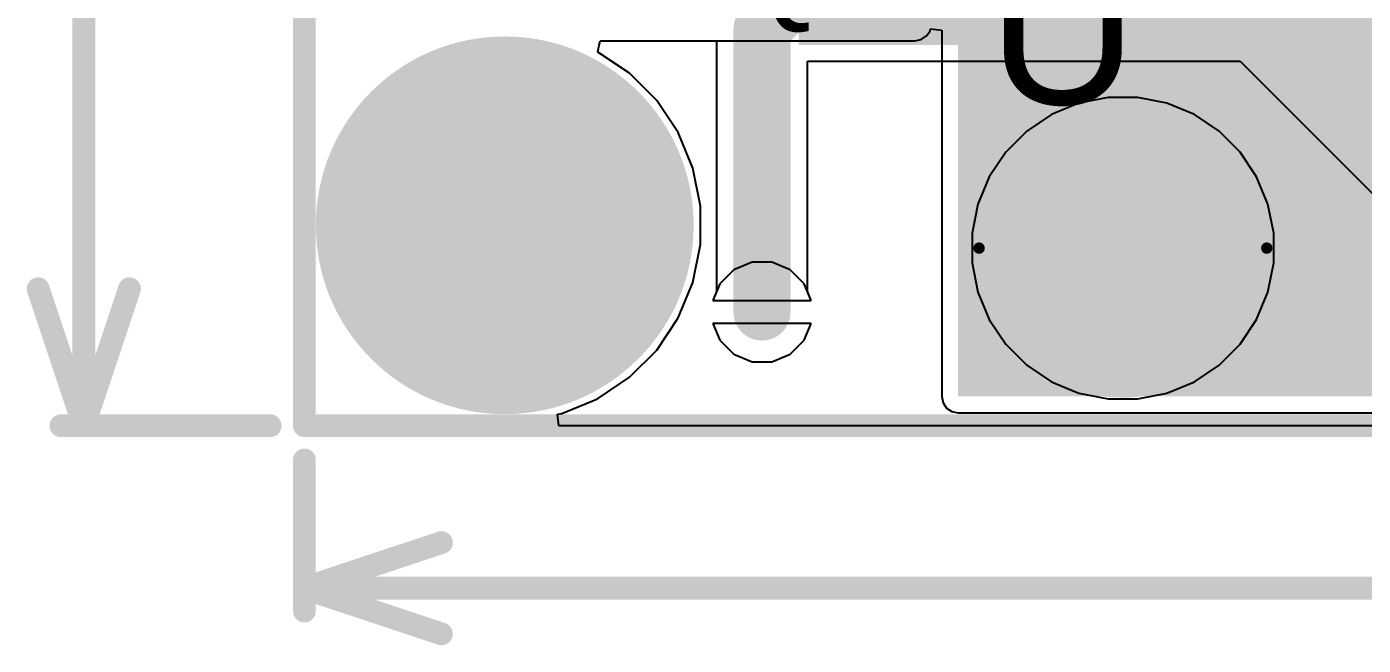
# Model space of a CAD drawing. Header units: millimetres. Extents: x -0.91 to 0.79, y -0.9 to 0.79.
# Drawn here: x -0.909 to -0.324, y -0.885 to -0.614 of the extents above; entities that cross this region are included whole.
import ezdxf

# ---------------------------------------------------------------- set-up
doc = ezdxf.new("R2010")
doc.units = ezdxf.units.MM
doc.header["$MEASUREMENT"] = 0
for name, color, linetype in [('BottomLayer', 5, 'Continuous'), ('BottomOverlay', 54, 'Continuous'), ('BottomPaste', 16, 'Continuous'), ('BottomSolder', 6, 'Continuous'), ('Mechanical1', 6, 'Continuous'), ('Mechanical2', 216, 'Continuous'), ('MultiLayer', 9, 'Continuous'), ('PadHoleLayer', 156, 'Continuous'), ('TopLayer', 1, 'Continuous'), ('TopOverlay', 2, 'Continuous'), ('TopSolder', 216, 'Continuous'), ('ViaHoleLayer', 16, 'Continuous')]:
    doc.layers.add(name, color=color, linetype=linetype)
doc.styles.add('Arial', font='', dxfattribs={"height": 0.2})
doc.styles.get('Arial').set_extended_font_data('Arial')

# ---------------------------------------------------------------- blocks, each defined once
blk = doc.blocks.new('RES_2512_B_20')
at = {"layer": 'BottomLayer'}
for points in [[(-0.15945, 0.06693), (-0.09646, 0.06693), (-0.09646, -0.06693), (-0.15945, -0.06693)], [(0.09646, 0.06693), (0.15945, 0.06693), (0.15945, -0.06693), (0.09646, -0.06693)]]:
    blk.add_hatch(color=5, dxfattribs=at).paths.add_polyline_path(points)
at = {"layer": 'BottomPaste'}
for points in [[(-0.15945, 0.06693), (-0.09646, 0.06693), (-0.09646, -0.06693), (-0.15945, -0.06693)], [(0.09646, 0.06693), (0.15945, 0.06693), (0.15945, -0.06693), (0.09646, -0.06693)]]:
    blk.add_hatch(color=16, dxfattribs=at).paths.add_polyline_path(points)
at = {"layer": 'BottomSolder'}
for points in [[(-0.16345, 0.07093), (-0.09246, 0.07093), (-0.09246, -0.07093), (-0.16345, -0.07093)], [(0.09246, 0.07093), (0.16345, 0.07093), (0.16345, -0.07093), (0.09246, -0.07093)]]:
    blk.add_hatch(color=6, dxfattribs=at).paths.add_polyline_path(points)
at = {"layer": 'BottomOverlay', "const_width": 0.01}
for points in [[(0.16679, 0.073), (-0.167, 0.073)], [(-0.167, -0.073), (-0.167, 0.073)], [(0.16679, -0.073), (0.16679, 0.073)], [(0.16679, -0.073), (-0.167, -0.073)]]:
    blk.add_lwpolyline(points, dxfattribs=at)
at = {"layer": 'BottomOverlay', "const_width": 0.005}
for points in [[(-0.1695, 0.073, 1), (-0.1645, 0.073, 1)], [(-0.1695, 0.073, 1), (-0.1645, 0.073, 1)], [(0.16429, 0.073, 1), (0.16929, 0.073, 1)], [(0.16429, 0.073, 1), (0.16929, 0.073, 1)], [(-0.1695, -0.073, 1), (-0.1645, -0.073, 1)], [(-0.1695, -0.073, 1), (-0.1645, -0.073, 1)], [(0.16429, -0.073, 1), (0.16929, -0.073, 1)], [(0.16429, -0.073, 1), (0.16929, -0.073, 1)]]:
    blk.add_lwpolyline(points, format="xyb", close=True, dxfattribs=at)
blk = doc.blocks.new('T_______H____P____H____P_______54')
at = {"layer": 'BottomLayer'}
h = blk.add_hatch(color=5, dxfattribs=at)
edge = h.paths.add_edge_path()
edge.add_arc((0, 0), 0.05906, 0, 360)
at = {"layer": 'BottomSolder'}
h = blk.add_hatch(color=6, dxfattribs=at)
edge = h.paths.add_edge_path()
edge.add_arc((0, 0), 0.06306, 0, 360)
at = {"layer": 'MultiLayer'}
h = blk.add_hatch(color=9, dxfattribs=at)
edge = h.paths.add_edge_path()
edge.add_arc((0, 0), 0.05906, 0, 360)
at = {"layer": 'PadHoleLayer'}
h = blk.add_hatch(color=156, dxfattribs=at)
edge = h.paths.add_edge_path()
edge.add_arc((0, 0), 0.02953, 0, 360)
at = {"layer": 'TopLayer'}
h = blk.add_hatch(color=1, dxfattribs=at)
edge = h.paths.add_edge_path()
edge.add_arc((0, 0), 0.05906, 0, 360)
at = {"layer": 'TopSolder'}
h = blk.add_hatch(color=216, dxfattribs=at)
edge = h.paths.add_edge_path()
edge.add_arc((0, 0), 0.06306, 0, 360)
at = {"layer": 'TopOverlay'}
for points, const_width in [([(0.063, 0, 1), (-0.063, 0, 1)], 0.005), ([(-0.06425, 0, 1), (-0.06175, 0, 1)], 0.0025), ([(0.06175, 0, 1), (0.06425, 0, 1)], 0.0025)]:
    blk.add_lwpolyline(points, format="xyb", close=True, dxfattribs=dict(at, const_width=const_width))

msp = doc.modelspace()

# ---------------------------------------------------------------- hatches: boundary and pattern name
at = {"layer": 'BottomLayer'}
msp.add_hatch(color=5, dxfattribs=at).paths.add_polyline_path([(-0.57092, -0.622), (-0.307, -0.622), (-0.307, -0.532), (-0.57092, -0.532)])
h = msp.add_hatch(color=5, dxfattribs=at)
edge = h.paths.add_edge_path()
edge.add_arc((-0.69966, -0.701), 0.07874, 0, 360)
h = msp.add_hatch(color=5, dxfattribs=at)
edge = h.paths.add_edge_path()
edge.add_arc((-0.587, -0.739), 0.01181, 0, 360)
at = {"layer": 'BottomSolder'}
h = msp.add_hatch(color=6, dxfattribs=at)
edge = h.paths.add_edge_path()
edge.add_arc((-0.69966, -0.701), 0.08274, 0, 360)
at = {"layer": 'MultiLayer'}
h = msp.add_hatch(color=9, dxfattribs=at)
edge = h.paths.add_edge_path()
edge.add_arc((-0.69966, -0.701), 0.07874, 0, 360)
at = {"layer": 'PadHoleLayer'}
h = msp.add_hatch(color=156, dxfattribs=at)
edge = h.paths.add_edge_path()
edge.add_arc((-0.69966, -0.701), 0.06102, 0, 360)
at = {"layer": 'TopLayer'}
msp.add_hatch(color=1, dxfattribs=at).paths.add_polyline_path([(-0.50112, -0.776), (-0.29312, -0.776), (-0.29312, -0.371), (-0.50112, -0.371)])
h = msp.add_hatch(color=1, dxfattribs=at)
edge = h.paths.add_edge_path()
edge.add_arc((-0.69966, -0.701), 0.07874, 0, 360)
h = msp.add_hatch(color=1, dxfattribs=at)
edge = h.paths.add_edge_path()
edge.add_arc((-0.587, -0.739), 0.01181, 0, 360)
at = {"layer": 'TopSolder'}
h = msp.add_hatch(color=216, dxfattribs=at)
edge = h.paths.add_edge_path()
edge.add_arc((-0.69966, -0.701), 0.08274, 0, 360)
at = {"layer": 'ViaHoleLayer'}
h = msp.add_hatch(color=16, dxfattribs=at)
edge = h.paths.add_edge_path()
edge.add_arc((-0.587, -0.739), 0.00591, 0, 360)

# ---------------------------------------------------------------- linework, layer by layer
at = {"layer": 'BottomLayer'}
for p, q in [((-0.65894, -0.62478), (-0.65793, -0.62014)), ((-0.65793, -0.62014), (-0.60688, -0.62014)), ((-0.60688, -0.62014), (-0.60688, -0.73)), ((-0.65887, -0.62514), (-0.65894, -0.62478)), ((-0.64501, -0.6344), (-0.65887, -0.62514)), ((-0.56712, -0.73), (-0.56712, -0.62914)), ((-0.56712, -0.62914), (-0.37759, -0.62914)), ((-0.37759, -0.62914), (-0.28212, -0.7246)), ((-0.63306, -0.64634), (-0.64501, -0.6344)), ((-0.62368, -0.66039), (-0.63306, -0.64634)), ((-0.44819, -0.64748), (-0.46021, -0.65246)), ((-0.43543, -0.64494), (-0.44819, -0.64748)), ((-0.42242, -0.64494), (-0.43543, -0.64494)), ((-0.40965, -0.64748), (-0.42242, -0.64494)), ((-0.39763, -0.65246), (-0.40965, -0.64748)), ((-0.46021, -0.65246), (-0.47103, -0.65969)), ((-0.38681, -0.65969), (-0.39763, -0.65246)), ((-0.61722, -0.67599), (-0.62368, -0.66039)), ((-0.47103, -0.65969), (-0.48023, -0.66889)), ((-0.37761, -0.66889), (-0.38681, -0.65969)), ((-0.48023, -0.66889), (-0.48746, -0.67971)), ((-0.37038, -0.67971), (-0.37761, -0.66889)), ((-0.61392, -0.69256), (-0.61722, -0.67599)), ((-0.48746, -0.67971), (-0.49244, -0.69173)), ((-0.3654, -0.69173), (-0.37038, -0.67971)), ((-0.61392, -0.70944), (-0.61392, -0.69256)), ((-0.49244, -0.69173), (-0.49498, -0.70449)), ((-0.36287, -0.70449), (-0.3654, -0.69173)), ((-0.49498, -0.70449), (-0.49498, -0.71751)), ((-0.36287, -0.71751), (-0.36287, -0.70449)), ((-0.61722, -0.72601), (-0.61392, -0.70944)), ((-0.49498, -0.71751), (-0.49244, -0.73027)), ((-0.3654, -0.73027), (-0.36287, -0.71751)), ((-0.62368, -0.74161), (-0.61722, -0.72601)), ((-0.60688, -0.73), (-0.60854, -0.734)), ((-0.56546, -0.734), (-0.56712, -0.73)), ((-0.49244, -0.73027), (-0.48746, -0.74229)), ((-0.37038, -0.74229), (-0.3654, -0.73027)), ((-0.60854, -0.734), (-0.56546, -0.734)), ((-0.63306, -0.75566), (-0.62368, -0.74161)), ((-0.48746, -0.74229), (-0.48023, -0.75311)), ((-0.37761, -0.75311), (-0.37038, -0.74229)), ((-0.56546, -0.744), (-0.60854, -0.744)), ((-0.60854, -0.744), (-0.60549, -0.75135)), ((-0.56851, -0.75135), (-0.56546, -0.744)), ((-0.60549, -0.75135), (-0.59935, -0.75749)), ((-0.57465, -0.75749), (-0.56851, -0.75135)), ((-0.48023, -0.75311), (-0.47103, -0.76231)), ((-0.38681, -0.76231), (-0.37761, -0.75311)), ((-0.64501, -0.7676), (-0.63306, -0.75566)), ((-0.59935, -0.75749), (-0.59134, -0.76081)), ((-0.59134, -0.76081), (-0.58266, -0.76081)), ((-0.58266, -0.76081), (-0.57465, -0.75749)), ((-0.47103, -0.76231), (-0.46021, -0.76954)), ((-0.39763, -0.76954), (-0.38681, -0.76231)), ((-0.65905, -0.77698), (-0.64501, -0.7676)), ((-0.46021, -0.76954), (-0.44819, -0.77452)), ((-0.40965, -0.77452), (-0.39763, -0.76954)), ((-0.67465, -0.78345), (-0.65905, -0.77698)), ((-0.44819, -0.77452), (-0.43543, -0.77706)), ((-0.43543, -0.77706), (-0.42242, -0.77706)), ((-0.42242, -0.77706), (-0.40965, -0.77452)), ((-0.67649, -0.78381), (-0.67465, -0.78345)), ((-0.67599, -0.78881), (-0.67649, -0.78381)), ((0.12984, -0.78881), (-0.67599, -0.78881))]:
    msp.add_line(p, q, dxfattribs=at)
for points, const_width in [([(-0.34, -0.58542), (-0.34, -0.584)], 0.1), ([(-0.34, -0.58542), (-0.21442, -0.711)], 0.1), ([(-0.587, -0.615), (-0.559, -0.587)], 0.025), ([(-0.587, -0.739), (-0.587, -0.615)], 0.025)]:
    msp.add_lwpolyline(points, dxfattribs=dict(at, const_width=const_width))
for points, const_width in [([(-0.365, -0.584, 1), (-0.315, -0.584, 1)], 0.05), ([(-0.365, -0.58542, 1), (-0.315, -0.58542, 1)], 0.05), ([(-0.365, -0.58542, 1), (-0.315, -0.58542, 1)], 0.05), ([(-0.59325, -0.615, 1), (-0.58075, -0.615, 1)], 0.0125), ([(-0.59325, -0.615, 1), (-0.58075, -0.615, 1)], 0.0125), ([(-0.59325, -0.739, 1), (-0.58075, -0.739, 1)], 0.0125)]:
    msp.add_lwpolyline(points, format="xyb", close=True, dxfattribs=dict(at, const_width=const_width))
at = {"layer": 'Mechanical1', "const_width": 0.01}
for points in [[(-0.884, -0.7888), (-0.884, -0.22834)], [(-0.904, -0.7288), (-0.884, -0.7888)], [(-0.884, -0.7888), (-0.864, -0.7288)], [(-0.894, -0.7888), (-0.8024, -0.7888)], [(-0.7874, -0.87), (-0.7874, -0.8038)], [(-0.7874, -0.86), (-0.7274, -0.84)], [(-0.7874, -0.86), (-0.7274, -0.88)], [(-0.7874, -0.86), (-0.22694, -0.86)]]:
    msp.add_lwpolyline(points, dxfattribs=at)
at = {"layer": 'Mechanical1', "const_width": 0.005}
for points in [[(-0.9065, -0.7288, 1), (-0.9015, -0.7288, 1)], [(-0.8665, -0.7288, 1), (-0.8615, -0.7288, 1)], [(-0.8965, -0.7888, 1), (-0.8915, -0.7888, 1)], [(-0.8865, -0.7888, 1), (-0.8815, -0.7888, 1)], [(-0.8865, -0.7888, 1), (-0.8815, -0.7888, 1)], [(-0.8865, -0.7888, 1), (-0.8815, -0.7888, 1)], [(-0.8049, -0.7888, 1), (-0.7999, -0.7888, 1)], [(-0.7899, -0.8038, 1), (-0.7849, -0.8038, 1)], [(-0.7299, -0.84, 1), (-0.7249, -0.84, 1)], [(-0.7899, -0.86, 1), (-0.7849, -0.86, 1)], [(-0.7899, -0.86, 1), (-0.7849, -0.86, 1)], [(-0.7899, -0.86, 1), (-0.7849, -0.86, 1)], [(-0.7899, -0.87, 1), (-0.7849, -0.87, 1)], [(-0.7299, -0.88, 1), (-0.7249, -0.88, 1)]]:
    msp.add_lwpolyline(points, format="xyb", close=True, dxfattribs=at)
at = {"layer": 'Mechanical2', "const_width": 0.01}
for points in [[(-0.7874, -0.7888), (-0.7874, 0.786)], [(-0.7874, -0.7888), (0.7874, -0.7888)]]:
    msp.add_lwpolyline(points, dxfattribs=at)
at = {"layer": 'Mechanical2', "const_width": 0.005}
msp.add_lwpolyline([(-0.7899, -0.7888, 1), (-0.7849, -0.7888, 1)], format="xyb", close=True, dxfattribs=at)
msp.add_lwpolyline([(-0.7899, -0.7888, 1), (-0.7849, -0.7888, 1)], format="xyb", close=True, dxfattribs=at)
at = {"layer": 'TopLayer'}
for p, q in [((-0.65894, -0.62478), (-0.65793, -0.62014)), ((-0.65793, -0.62014), (-0.52, -0.62014)), ((-0.52, -0.62014), (-0.51727, -0.61959)), ((-0.51727, -0.61959), (-0.51495, -0.61805)), ((-0.51495, -0.61805), (-0.51341, -0.61573)), ((-0.51341, -0.61573), (-0.51326, -0.61499)), ((-0.51326, -0.61499), (-0.50826, -0.61548)), ((-0.50826, -0.61548), (-0.50826, -0.776)), ((-0.65887, -0.62514), (-0.65894, -0.62478)), ((-0.64501, -0.6344), (-0.65887, -0.62514)), ((-0.63306, -0.64634), (-0.64501, -0.6344)), ((-0.62368, -0.66039), (-0.63306, -0.64634)), ((-0.61722, -0.67599), (-0.62368, -0.66039)), ((-0.61392, -0.69256), (-0.61722, -0.67599)), ((-0.61392, -0.70944), (-0.61392, -0.69256)), ((-0.61722, -0.72601), (-0.61392, -0.70944)), ((-0.59134, -0.71719), (-0.59935, -0.72051)), ((-0.58266, -0.71719), (-0.59134, -0.71719)), ((-0.57465, -0.72051), (-0.58266, -0.71719)), ((-0.59935, -0.72051), (-0.60549, -0.72665)), ((-0.56851, -0.72665), (-0.57465, -0.72051)), ((-0.62368, -0.74161), (-0.61722, -0.72601)), ((-0.60549, -0.72665), (-0.60854, -0.734)), ((-0.56546, -0.734), (-0.56851, -0.72665)), ((-0.60854, -0.734), (-0.56546, -0.734)), ((-0.63306, -0.75566), (-0.62368, -0.74161)), ((-0.56546, -0.744), (-0.60854, -0.744)), ((-0.60854, -0.744), (-0.60549, -0.75135)), ((-0.56851, -0.75135), (-0.56546, -0.744)), ((-0.60549, -0.75135), (-0.59935, -0.75749)), ((-0.57465, -0.75749), (-0.56851, -0.75135)), ((-0.64501, -0.7676), (-0.63306, -0.75566)), ((-0.59935, -0.75749), (-0.59134, -0.76081)), ((-0.59134, -0.76081), (-0.58266, -0.76081)), ((-0.58266, -0.76081), (-0.57465, -0.75749)), ((-0.65905, -0.77698), (-0.64501, -0.7676)), ((-0.67465, -0.78345), (-0.65905, -0.77698)), ((-0.50826, -0.776), (-0.50772, -0.77873)), ((-0.67649, -0.78381), (-0.67465, -0.78345)), ((-0.67599, -0.78881), (-0.67649, -0.78381)), ((-0.50772, -0.77873), (-0.50617, -0.78105)), ((-0.50617, -0.78105), (-0.50385, -0.78259)), ((-0.50385, -0.78259), (-0.50112, -0.78314)), ((-0.50112, -0.78314), (-0.29312, -0.78314)), ((-0.28933, -0.78881), (-0.67599, -0.78881))]:
    msp.add_line(p, q, dxfattribs=at)
at = {"layer": 'TopLayer', "const_width": 0.1}
msp.add_lwpolyline([(-0.42892, -0.711), (-0.42892, -0.51592)], dxfattribs=at)
at = {"layer": 'TopLayer', "const_width": 0.05}
msp.add_lwpolyline([(-0.45392, -0.711, 1), (-0.40392, -0.711, 1)], format="xyb", close=True, dxfattribs=at)

# ---------------------------------------------------------------- block references
at = {"rotation": 270}
msp.add_blockref('RES_2512_B_20', (-0.50292, -0.444), dxfattribs=at)
msp.add_blockref('T_______H____P____H____P_______54', (-0.42892, -0.711))

# ---------------------------------------------------------------- texts
at = {"layer": 'TopOverlay', "style": 'Arial'}
msp.add_text('Q1', height=0.04, dxfattribs=at).set_placement((-0.60258, -0.60549))
msp.add_text('U', height=0.065, rotation=360, dxfattribs=at).set_placement((-0.488, -0.64793))

doc.saveas('drawing.dxf')
